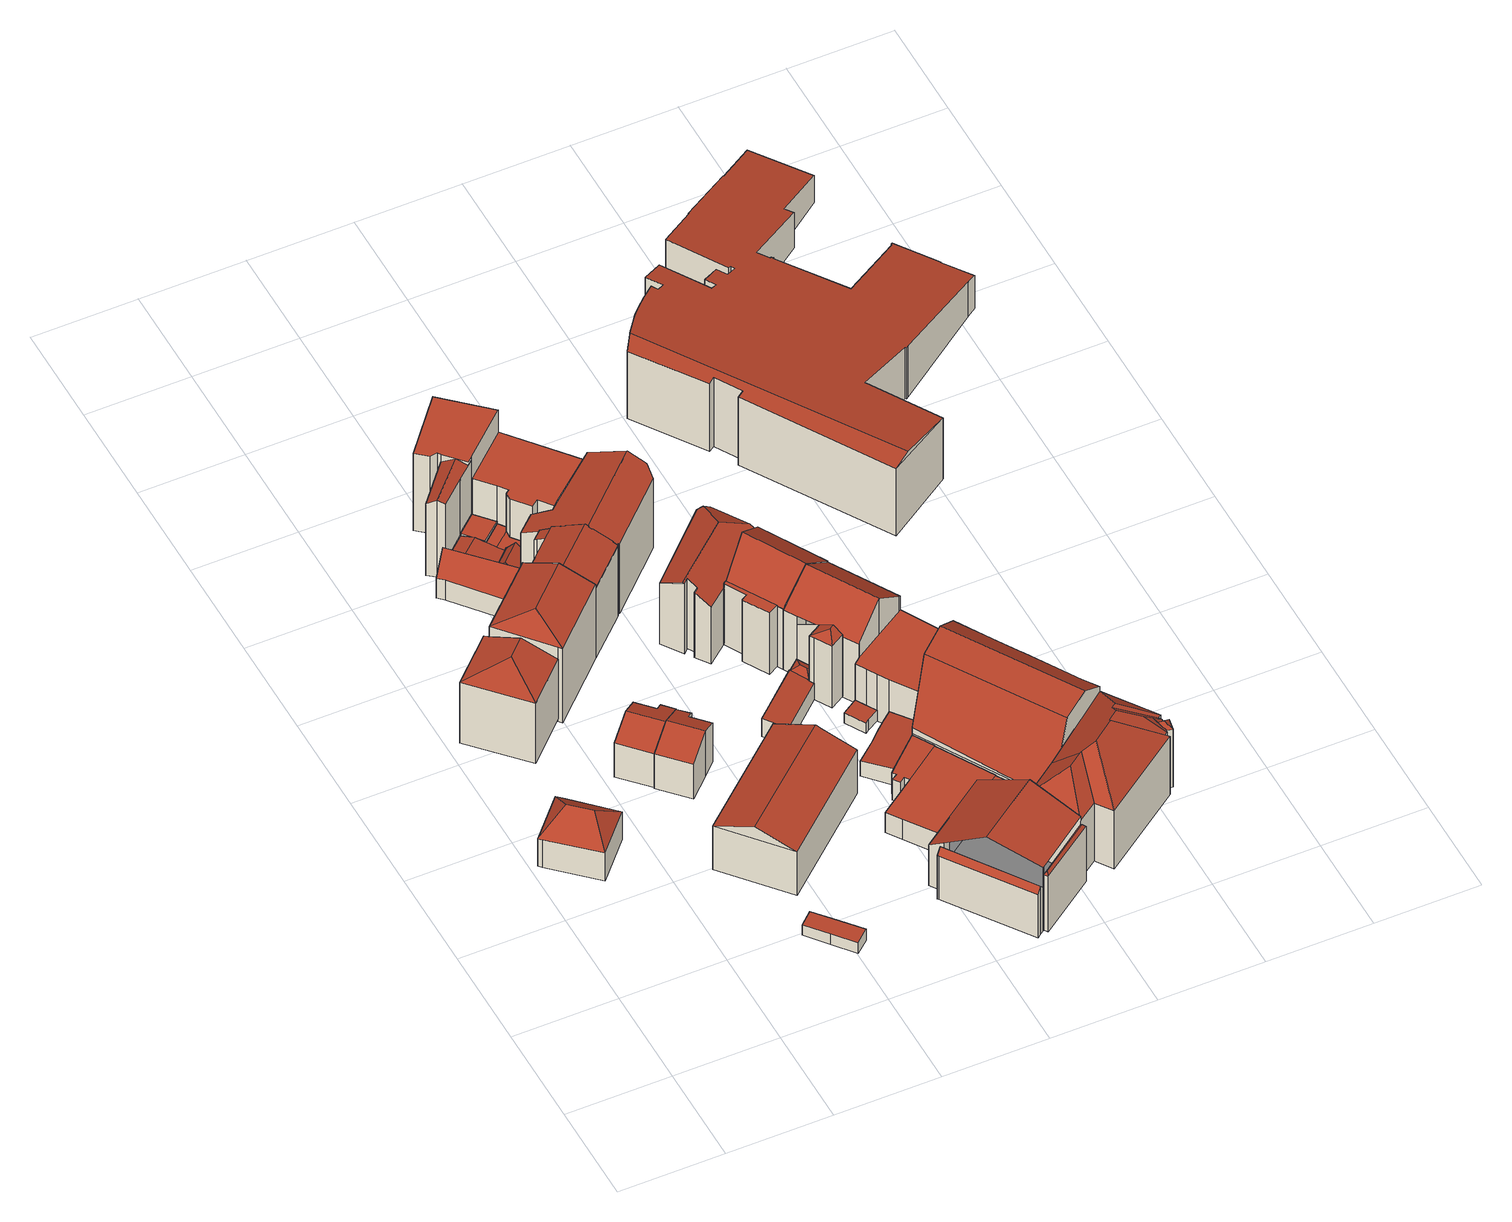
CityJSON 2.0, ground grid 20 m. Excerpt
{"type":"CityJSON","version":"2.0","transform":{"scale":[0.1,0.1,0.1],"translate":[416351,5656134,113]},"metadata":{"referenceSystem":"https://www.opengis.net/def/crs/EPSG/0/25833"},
"CityObjects":{
"building1":{"type":"Building","attributes":{"Dachtyp_tdc":"tdcHipRoof","Gemeindeschluessel":14612000,"Dachneigung":38.3,"QualitaetDacherkennung":69,"Geometrietyp2DReferenz":"3000","measuredHeight":10.6,"function":"31001_9998","roofType":"3200"},"geometry":[{"type":"Solid","lod":"2","boundaries":[[[[0,1,2,3]],[[1,4,5,2]],[[6,7,8]],[[4,1,9]],[[7,10,4,9,8]],[[1,0,6,8,9]],[[5,11,12,13,3,2]],[[4,10,11,5]],[[10,7,12,11]],[[7,6,13,12]],[[6,0,3,13]]]],"semantics":{"surfaces":[{"type":"WallSurface"},{"type":"RoofSurface"},{"type":"GroundSurface"}],"values":[[0,0,1,1,1,1,2,0,0,0,0]]}}]},
"building2":{"type":"Building","attributes":{"Dachtyp_tdc":"tdcHipAndGableRoof","Gemeindeschluessel":14612000,"Dachneigung":19.39,"QualitaetDacherkennung":61,"Geometrietyp2DReferenz":"3000","measuredHeight":16.72,"function":"31001_9998","roofType":"5000"},"geometry":[{"type":"Solid","lod":"2","boundaries":[[[[14,15,16,17]],[[18,19,20]],[[19,21,15,20]],[[15,14,22,18,20]],[[16,23,24,25,26,17]],[[15,21,23,16]],[[21,19,24,23]],[[19,18,25,24]],[[18,22,26,25]],[[22,14,17,26]]]],"semantics":{"surfaces":[{"type":"WallSurface"},{"type":"RoofSurface"},{"type":"GroundSurface"}],"values":[[0,1,1,1,2,0,0,0,0,0]]}}]},
"building3":{"type":"Building","attributes":{"Dachtyp_tdc":"tdcPolyFlatRoof","Gemeindeschluessel":14612000,"Dachneigung":5.57,"QualitaetDacherkennung":73,"Geometrietyp2DReferenz":"3000","measuredHeight":2.67,"function":"31001_9998","roofType":"2100"},"geometry":[{"type":"Solid","lod":"2","boundaries":[[[[27,28,29,30]],[[28,31,32,29]],[[31,33,34,32]],[[33,35,36,34]],[[35,37,38,36]],[[37,27,30,38]],[[37,35,33,31,28,27]],[[30,29,32,34,36,38]]]],"semantics":{"surfaces":[{"type":"WallSurface"},{"type":"RoofSurface"},{"type":"GroundSurface"}],"values":[[0,0,0,0,0,0,1,2]]}}]},
"building4":{"type":"Building","attributes":{"Dachtyp_tdc":"tdcGableRoof","Gemeindeschluessel":14612000,"Dachneigung":22.72,"QualitaetDacherkennung":46,"Geometrietyp2DReferenz":"3000","measuredHeight":10.33,"function":"31001_9998","roofType":"3100"},"geometry":[{"type":"Solid","lod":"2","boundaries":[[[[39,40,41,42]],[[40,43,44,41]],[[43,45,46,44]],[[45,47,48,46]],[[47,49,50,48]],[[49,51,52,50]],[[51,53,54,52]],[[53,39,42,54]],[[49,47,45,43,40,39]],[[39,53,51,49]],[[42,41,44,46,48,50,52,54]]]],"semantics":{"surfaces":[{"type":"WallSurface"},{"type":"RoofSurface"},{"type":"GroundSurface"}],"values":[[0,0,0,0,0,0,0,0,1,1,2]]}}]},
"building5":{"type":"Building","attributes":{"Dachtyp_tdc":"tdcHipAndGableRoof","Gemeindeschluessel":14612000,"Dachneigung":20.76,"QualitaetDacherkennung":71,"Geometrietyp2DReferenz":"3000","measuredHeight":20.22,"function":"31001_9998","roofType":"5000"},"geometry":[{"type":"Solid","lod":"2","boundaries":[[[[55,56,57,58]],[[56,59,60,57]],[[59,61,62,60]],[[61,63,64,62]],[[63,65,66,64]],[[65,67,68,66]],[[67,55,58,68]],[[63,61,59,69]],[[59,56,55,69]],[[55,67,65,63,69]],[[58,57,60,62,64,66,68]]]],"semantics":{"surfaces":[{"type":"WallSurface"},{"type":"RoofSurface"},{"type":"GroundSurface"}],"values":[[0,0,0,0,0,0,0,1,1,1,2]]}}]},
"building6":{"type":"Building","attributes":{"Dachtyp_tdc":"tdcGableRoof","Gemeindeschluessel":14612000,"Dachneigung":23.47,"QualitaetDacherkennung":50,"Geometrietyp2DReferenz":"3000","measuredHeight":10.67,"function":"31001_9998","roofType":"3100"},"geometry":[{"type":"Solid","lod":"2","boundaries":[[[[70,71,72,73]],[[71,74,75,72]],[[74,76,77,75]],[[76,78,79,77]],[[78,80,81,79]],[[80,82,83,81]],[[82,51,84,83]],[[51,70,73,84]],[[80,78,76,74,71,70]],[[70,51,82,80]],[[73,72,75,77,79,81,83,84]]]],"semantics":{"surfaces":[{"type":"WallSurface"},{"type":"RoofSurface"},{"type":"GroundSurface"}],"values":[[0,0,0,0,0,0,0,0,1,1,2]]}}]},
"building7":{"type":"Building","attributes":{"Dachtyp_tdc":"tdcFreeFormRoof","Gemeindeschluessel":14612000,"Dachneigung":20.08,"QualitaetDacherkennung":81,"Geometrietyp2DReferenz":"3000","measuredHeight":13.17,"function":"31001_9998","roofType":"5000"},"geometry":[{"type":"Solid","lod":"2","boundaries":[[[[85,86,87,88]],[[86,89,90,87]],[[89,91,92,90]],[[91,93,94,92]],[[93,95,96,94]],[[95,85,88,96]],[[93,91,97,98,95]],[[98,97,89,86,85]],[[91,89,97]],[[85,95,98]],[[88,87,90,92,94,96]]]],"semantics":{"surfaces":[{"type":"WallSurface"},{"type":"RoofSurface"},{"type":"GroundSurface"}],"values":[[0,0,0,0,0,0,1,1,0,0,2]]}}]},
"building8":{"type":"Building","attributes":{"Gemeindeschluessel":14612000,"Geometrietyp2DReferenz":"3000","function":"31001_9998","roofType":"9999"},"children":["building8-1","building8-2","building8-3","building8-4","building8-5","building8-6"]},
"building8-1":{"type":"BuildingPart","attributes":{"Dachtyp_tdc":"tdcPolyFlatRoof","Dachneigung":7.37,"QualitaetDacherkennung":29,"Geometrietyp2DReferenz":"3000","measuredHeight":2.73,"roofType":"2100"},"parents":["building8"],"geometry":[{"type":"MultiSurface","lod":"2","boundaries":[[[99,100,101,102]],[[100,103,104,101]],[[103,105,106,104]],[[107,99,102,108]],[[107,109,105,103,100,99]],[[102,101,104,106,110,108]]],"semantics":{"surfaces":[{"type":"WallSurface"},{"type":"RoofSurface"},{"type":"GroundSurface"}],"values":[0,0,0,0,1,2]}}]},
"building8-2":{"type":"BuildingPart","attributes":{"Dachtyp_tdc":"tdcPolyFlatRoof","Dachneigung":0,"QualitaetDacherkennung":55,"Geometrietyp2DReferenz":"3000","measuredHeight":4.69,"roofType":"1000"},"parents":["building8"],"geometry":[{"type":"MultiSurface","lod":"2","boundaries":[[[111,112,113,114,115]],[[116,117,118,119]],[[117,120,121,122,118]],[[123,111,115,124,125]],[[123,120,117,116,126,127,128,112,111]],[[115,114,129,119,118,122,130,124]]],"semantics":{"surfaces":[{"type":"WallSurface"},{"type":"RoofSurface"},{"type":"GroundSurface"}],"values":[0,0,0,0,1,2]}}]},
"building8-3":{"type":"BuildingPart","attributes":{"Dachtyp_tdc":"tdcFreeFormRoof","Dachneigung":34.09,"QualitaetDacherkennung":11,"Geometrietyp2DReferenz":"3000","measuredHeight":5.64,"roofType":"5000"},"parents":["building8"],"geometry":[{"type":"MultiSurface","lod":"2","boundaries":[[[131,132,133,134]],[[132,135,136,133]],[[135,137,138,136]],[[137,125,124,138]],[[121,139,140,122]],[[139,131,134,140]],[[141,125,137,135,132,142,143]],[[132,131,142]],[[131,139,143,142]],[[139,121,141,143]],[[134,133,136,138,124,130,122,140]]],"semantics":{"surfaces":[{"type":"WallSurface"},{"type":"RoofSurface"},{"type":"GroundSurface"}],"values":[0,0,0,0,0,0,1,1,1,1,2]}}]},
"building8-4":{"type":"BuildingPart","attributes":{"Dachtyp_tdc":"tdcFreeFormRoof","Dachneigung":58.5,"QualitaetDacherkennung":7,"Geometrietyp2DReferenz":"3000","measuredHeight":9.85,"roofType":"5000"},"parents":["building8"],"geometry":[{"type":"MultiSurface","lod":"2","boundaries":[[[144,145,146,147]],[[145,148,149,146]],[[148,150,151,149]],[[150,152,151]],[[148,145,144,153,154]],[[154,155,156,157,158,159,160,161,162,163,150,148]],[[164,165,166,167,168,169,108,110,106,147,146,149,151]],[[159,158,167,166,170]],[[158,157,168,167]],[[157,156,169,168]],[[156,155,107,108,169]],[[153,144,147,106,105]]],"semantics":{"surfaces":[{"type":"WallSurface"},{"type":"RoofSurface"},{"type":"GroundSurface"}],"values":[0,0,0,0,1,1,2,0,0,0,0,0]}}]},
"building8-5":{"type":"BuildingPart","attributes":{"Dachtyp_tdc":"tdcPolyFlatRoof","Dachneigung":2.68,"QualitaetDacherkennung":54,"Geometrietyp2DReferenz":"3000","measuredHeight":4.86,"roofType":"2100"},"parents":["building8"],"geometry":[{"type":"MultiSurface","lod":"2","boundaries":[[[171,172,173,174]],[[172,175,176,173]],[[175,177,116,119,176]],[[178,126,177,175,172,171]],[[174,173,176,119,129]]],"semantics":{"surfaces":[{"type":"WallSurface"},{"type":"RoofSurface"},{"type":"GroundSurface"}],"values":[0,0,0,1,2]}}]},
"building8-6":{"type":"BuildingPart","attributes":{"Dachtyp_tdc":"tdcGableRoof","Dachneigung":10.57,"QualitaetDacherkennung":31,"Geometrietyp2DReferenz":"3000","measuredHeight":5.5,"roofType":"3100"},"parents":["building8"],"geometry":[{"type":"MultiSurface","lod":"2","boundaries":[[[152,179,180,151]],[[179,181,182,180]],[[181,183,171,174,182]],[[113,170,166,114]],[[184,160,170,113,128,183,181]],[[181,179,152,163,185,184]],[[180,182,174,129,114,166,165,164,151]]],"semantics":{"surfaces":[{"type":"WallSurface"},{"type":"RoofSurface"},{"type":"GroundSurface"}],"values":[0,0,0,0,1,1,2]}}]},
"building9":{"type":"Building","attributes":{"Dachtyp_tdc":"tdcFreeFormRoof","Gemeindeschluessel":14612000,"Dachneigung":45.24,"QualitaetDacherkennung":12,"Geometrietyp2DReferenz":"3000","measuredHeight":6.34,"function":"31001_9998","roofType":"5000"},"geometry":[{"type":"Solid","lod":"2","boundaries":[[[[186,187,188,189]],[[187,190,191,188]],[[190,192,193,191]],[[192,194,195,193]],[[194,186,189,195]],[[194,196,197,159,186]],[[192,190,198,197,196]],[[197,198,187,159]],[[194,192,196]],[[187,186,159]],[[190,187,198]],[[189,188,191,193,195]]]],"semantics":{"surfaces":[{"type":"WallSurface"},{"type":"RoofSurface"},{"type":"GroundSurface"}],"values":[[0,0,0,0,0,1,1,1,0,0,0,2]]}}]},
"building10":{"type":"Building","attributes":{"Gemeindeschluessel":14612000,"Geometrietyp2DReferenz":"3000","function":"31001_9998","roofType":"9999"},"children":["building10-1","building10-2"]},
"building10-1":{"type":"BuildingPart","attributes":{"Dachtyp_tdc":"tdcGableRoof","Dachneigung":26.26,"QualitaetDacherkennung":66,"Geometrietyp2DReferenz":"3000","measuredHeight":19.63,"roofType":"3100"},"parents":["building10"],"geometry":[{"type":"MultiSurface","lod":"2","boundaries":[[[199,200,68,201]],[[200,202,203,104,68]],[[199,204,205,206,207,208,209,210,211,212]],[[212,213,214,215,216,217,218,202,200,199]],[[219,220,221,222,223,224,225,226,227,228,229,230,231,232,57,201,68,104]],[[217,216,221,220,233]],[[216,215,222,221]],[[215,214,223,222]],[[214,213,224,223]],[[213,212,225,224]],[[212,211,226,225]],[[211,210,227,226]],[[210,209,228,227]],[[209,208,229,228]],[[208,207,230,229]],[[207,206,231,230]],[[206,205,232,231]],[[205,204,57,232]],[[204,199,201,57]]],"semantics":{"surfaces":[{"type":"WallSurface"},{"type":"RoofSurface"},{"type":"GroundSurface"}],"values":[0,0,1,1,2,0,0,0,0,0,0,0,0,0,0,0,0,0,0]}}]},
"building10-2":{"type":"BuildingPart","attributes":{"Dachtyp_tdc":"tdcPolyFlatRoof","Dachneigung":27.68,"QualitaetDacherkennung":45,"Geometrietyp2DReferenz":"3000","measuredHeight":16.66,"roofType":"2100"},"parents":["building10"],"geometry":[{"type":"MultiSurface","lod":"2","boundaries":[[[203,234,101,104]],[[234,235,102,101]],[[235,236,108,102]],[[236,237,169,108]],[[237,233,220,169]],[[238,233,237,236,235,234,203]],[[104,101,102,108,169,220,219]]],"semantics":{"surfaces":[{"type":"WallSurface"},{"type":"RoofSurface"},{"type":"GroundSurface"}],"values":[0,0,0,0,0,1,2]}}]},
"building11":{"type":"Building","attributes":{"Dachtyp_tdc":"tdcPolyFlatRoof","Gemeindeschluessel":14612000,"Dachneigung":0,"QualitaetDacherkennung":48,"Geometrietyp2DReferenz":"3000","measuredHeight":4.84,"function":"31001_9998","roofType":"1000"},"geometry":[{"type":"Solid","lod":"2","boundaries":[[[[239,240,241,242]],[[240,243,244,241]],[[243,245,246,244]],[[245,239,242,246]],[[245,243,240,239]],[[242,241,244,246]]]],"semantics":{"surfaces":[{"type":"WallSurface"},{"type":"RoofSurface"},{"type":"GroundSurface"}],"values":[[0,0,0,0,1,2]]}}]},
"building12":{"type":"Building","attributes":{"Gemeindeschluessel":14612000,"Geometrietyp2DReferenz":"3000","function":"31001_9998","roofType":"9999"},"children":["building12-1","building12-2"]},
"building12-1":{"type":"BuildingPart","attributes":{"Dachtyp_tdc":"tdcPolyFlatRoof","Dachneigung":0,"QualitaetDacherkennung":40,"Geometrietyp2DReferenz":"3000","measuredHeight":18.41,"roofType":"1000"},"parents":["building12"],"geometry":[{"type":"MultiSurface","lod":"2","boundaries":[[[247,248,249,250,251]],[[248,252,253,249]],[[252,254,255,253]],[[254,256,257,255]],[[256,258,259,257]],[[258,260,261,262,259]],[[260,258,256,254,252,248,247,263,264]],[[265,266,267,250,249,253,255,257,259,262]]],"semantics":{"surfaces":[{"type":"WallSurface"},{"type":"RoofSurface"},{"type":"GroundSurface"}],"values":[0,0,0,0,0,0,1,2]}}]},
"building12-2":{"type":"BuildingPart","attributes":{"Dachtyp_tdc":"tdcGableRoof","Dachneigung":34.28,"QualitaetDacherkennung":49,"Geometrietyp2DReferenz":"3000","measuredHeight":18.26,"roofType":"3100"},"parents":["building12"],"geometry":[{"type":"MultiSurface","lod":"2","boundaries":[[[261,268,269,262]],[[268,270,271,269]],[[270,272,273,271]],[[272,274,275,273]],[[274,251,250,275]],[[276,251,274,272]],[[272,270,268,261,277,278,276]],[[262,269,271,273,275,250,267,266,265]]],"semantics":{"surfaces":[{"type":"WallSurface"},{"type":"RoofSurface"},{"type":"GroundSurface"}],"values":[0,0,0,0,0,1,1,2]}}]},
"building13":{"type":"Building","attributes":{"Dachtyp_tdc":"tdcPolyFlatRoof","Gemeindeschluessel":14612000,"Dachneigung":0,"QualitaetDacherkennung":25,"Geometrietyp2DReferenz":"3000","measuredHeight":13.41,"function":"31001_9998","roofType":"1000"},"geometry":[{"type":"Solid","lod":"2","boundaries":[[[[279,280,281,282]],[[280,283,284,281]],[[283,285,244,284]],[[285,286,241,244]],[[286,287,288,241]],[[287,289,290,288]],[[289,291,292,290]],[[291,293,294,292]],[[293,295,296,294]],[[295,279,282,296]],[[295,293,291,289,287,286,285,283,280,279]],[[282,281,284,244,241,288,290,292,294,296]]]],"semantics":{"surfaces":[{"type":"WallSurface"},{"type":"RoofSurface"},{"type":"GroundSurface"}],"values":[[0,0,0,0,0,0,0,0,0,0,1,2]]}}]},
"building14":{"type":"Building","attributes":{"Dachtyp_tdc":"tdcFreeFormRoof","Gemeindeschluessel":14612000,"Dachneigung":25.49,"QualitaetDacherkennung":31,"Geometrietyp2DReferenz":"3000","measuredHeight":19.04,"function":"31001_9998","roofType":"5000"},"geometry":[{"type":"Solid","lod":"2","boundaries":[[[[297,298,191,193]],[[298,299,300,191]],[[299,301,302,300]],[[301,303,304,302]],[[303,305,306,304]],[[305,307,308,306]],[[307,309,310,308]],[[309,311,312,310]],[[311,313,314,312]],[[313,315,316,314]],[[315,206,317,316]],[[206,207,318,317]],[[207,319,320,318]],[[319,321,322,320]],[[321,323,324,322]],[[323,325,326,324]],[[325,327,328,326]],[[327,329,330,328]],[[329,331,332,330]],[[331,333,334,332]],[[333,335,336,334]],[[335,337,338,336]],[[337,297,193,338]],[[329,327,339,340,305,303,301,299,298,297,337,335,333,331]],[[321,319,207,206,315,313,311,309,307,340,339,325,323]],[[307,305,340]],[[327,325,339]],[[193,191,300,302,304,306,308,310,312,314,316,317,318,320,322,324,326,328,330,332,334,336,338]]]],"semantics":{"surfaces":[{"type":"WallSurface"},{"type":"RoofSurface"},{"type":"GroundSurface"}],"values":[[0,0,0,0,0,0,0,0,0,0,0,0,0,0,0,0,0,0,0,0,0,0,0,1,1,0,0,2]]}}]},
"building15":{"type":"Building","attributes":{"Gemeindeschluessel":14612000,"Geometrietyp2DReferenz":"3000","function":"31001_9998","roofType":"9999"},"children":["building15-1","building15-2"]},
"building15-1":{"type":"BuildingPart","attributes":{"Dachtyp_tdc":"tdcPolyFlatRoof","Dachneigung":5.16,"QualitaetDacherkennung":57,"Geometrietyp2DReferenz":"3000","measuredHeight":4.38,"roofType":"2100"},"parents":["building15"],"geometry":[{"type":"MultiSurface","lod":"2","boundaries":[[[341,342,343,344]],[[342,345,346,343]],[[345,347,348,346]],[[347,349,350,348]],[[349,351,352,353,350]],[[351,349,347,345,342,341,354]],[[344,343,346,348,350,353]]],"semantics":{"surfaces":[{"type":"WallSurface"},{"type":"RoofSurface"},{"type":"GroundSurface"}],"values":[0,0,0,0,0,1,2]}}]},
"building15-2":{"type":"BuildingPart","attributes":{"Dachtyp_tdc":"tdcFreeFormRoof","Dachneigung":26.63,"QualitaetDacherkennung":20,"Geometrietyp2DReferenz":"3000","measuredHeight":4.82,"roofType":"5000"},"parents":["building15"],"geometry":[{"type":"MultiSurface","lod":"2","boundaries":[[[355,341,344,356]],[[352,357,358,353]],[[357,355,356,358]],[[359,341,355]],[[360,359,355,357]],[[357,361,360]],[[361,357,352]],[[356,344,353,358]],[[361,352,354,341,359,360]]],"semantics":{"surfaces":[{"type":"WallSurface"},{"type":"RoofSurface"},{"type":"GroundSurface"}],"values":[0,0,0,1,1,1,0,2,1]}}]},
"building16":{"type":"Building","attributes":{"Gemeindeschluessel":14612000,"Geometrietyp2DReferenz":"3000","function":"31001_9998","roofType":"9999"},"children":["building16-1","building16-2","building16-3","building16-4","building16-5","building16-6"]},
"building16-1":{"type":"BuildingPart","attributes":{"Dachtyp_tdc":"tdcPolyFlatRoof","Dachneigung":0,"QualitaetDacherkennung":78,"Geometrietyp2DReferenz":"3000","measuredHeight":4.74,"roofType":"1000"},"parents":["building16"],"geometry":[{"type":"MultiSurface","lod":"2","boundaries":[[[362,363,364,365,366]],[[367,368,369,370]],[[368,371,372,369]],[[371,373,374,372]],[[371,368,367,375,363,362,373]],[[374,366,365,376,370,369,372]]],"semantics":{"surfaces":[{"type":"WallSurface"},{"type":"RoofSurface"},{"type":"GroundSurface"}],"values":[0,0,0,0,1,2]}}]},
"building16-2":{"type":"BuildingPart","attributes":{"Dachtyp_tdc":"tdcFreeFormRoof","Dachneigung":50.78,"QualitaetDacherkennung":9,"Geometrietyp2DReferenz":"3000","measuredHeight":11.56,"roofType":"5000"},"parents":["building16"],"geometry":[{"type":"MultiSurface","lod":"2","boundaries":[[[377,378,379,380]],[[378,381,382,379]],[[383,384,385,386]],[[384,387,388,385]],[[387,389,390,388]],[[389,377,380,390]],[[384,383,391,381,378]],[[378,377,389,387,384]],[[380,379,382,392,386,385,388,390]]],"semantics":{"surfaces":[{"type":"WallSurface"},{"type":"RoofSurface"},{"type":"GroundSurface"}],"values":[0,0,0,0,0,0,1,1,2]}}]},
"building16-3":{"type":"BuildingPart","attributes":{"Dachtyp_tdc":"tdcPolyFlatRoof","Dachneigung":0,"QualitaetDacherkennung":65,"Geometrietyp2DReferenz":"3000","measuredHeight":4.72,"roofType":"1000"},"parents":["building16"],"geometry":[{"type":"MultiSurface","lod":"2","boundaries":[[[364,393,394,365]],[[393,395,396,394]],[[395,393,364,397,398]],[[376,365,394,396,399]]],"semantics":{"surfaces":[{"type":"WallSurface"},{"type":"RoofSurface"},{"type":"GroundSurface"}],"values":[0,0,1,2]}}]},
"building16-4":{"type":"BuildingPart","attributes":{"Dachtyp_tdc":"tdcFreeFormRoof","Dachneigung":56.51,"QualitaetDacherkennung":24,"Geometrietyp2DReferenz":"3000","measuredHeight":13.91,"roofType":"5000"},"parents":["building16"],"geometry":[{"type":"MultiSurface","lod":"2","boundaries":[[[400,401,402,403]],[[401,404,405,402]],[[404,406,407,405]],[[408,406,404]],[[409,408,404,401]],[[409,401,400]],[[408,409,400,406]],[[403,402,405,407]]],"semantics":{"surfaces":[{"type":"WallSurface"},{"type":"RoofSurface"},{"type":"GroundSurface"}],"values":[0,0,0,1,1,1,1,2]}}]},
"building16-5":{"type":"BuildingPart","attributes":{"Dachtyp_tdc":"tdcPolyFlatRoof","Dachneigung":0,"QualitaetDacherkennung":54,"Geometrietyp2DReferenz":"3000","measuredHeight":4.86,"roofType":"1000"},"parents":["building16"],"geometry":[{"type":"MultiSurface","lod":"2","boundaries":[[[410,411,412,374,373]],[[411,413,414,412]],[[413,415,416,414]],[[415,417,418,416]],[[417,419,420,418]],[[419,421,422,420]],[[421,423,424,422]],[[423,425,426,424]],[[425,427,362,366,426]],[[425,423,421,419,417,415,413,411,410,427]],[[366,374,412,414,416,418,420,422,424,426]]],"semantics":{"surfaces":[{"type":"WallSurface"},{"type":"RoofSurface"},{"type":"GroundSurface"}],"values":[0,0,0,0,0,0,0,0,0,1,2]}}]},
"building16-6":{"type":"BuildingPart","attributes":{"Dachtyp_tdc":"tdcGableRoof","Dachneigung":33.71,"QualitaetDacherkennung":13,"Geometrietyp2DReferenz":"3000","measuredHeight":16.96,"roofType":"3100"},"parents":["building16"],"geometry":[{"type":"MultiSurface","lod":"2","boundaries":[[[428,407,406]],[[428,429,383,386,407]],[[430,431,432,382,381]],[[431,433,434,432]],[[433,435,370,434]],[[435,367,370]],[[436,437,396,399,398]],[[437,438,400,403,396]],[[436,439,435,433,431,430,440]],[[440,429,428,438,437,436]],[[407,386,392,382,432,434,370,376,399,396,403]]],"semantics":{"surfaces":[{"type":"WallSurface"},{"type":"RoofSurface"},{"type":"GroundSurface"}],"values":[0,0,0,0,0,0,0,0,1,1,2]}}]},
"building17":{"type":"Building","attributes":{"Dachtyp_tdc":"tdcPolyFlatRoof","Gemeindeschluessel":14612000,"Dachneigung":3.23,"QualitaetDacherkennung":69,"Geometrietyp2DReferenz":"3000","measuredHeight":3.9,"function":"31001_9998","roofType":"2100"},"geometry":[{"type":"Solid","lod":"2","boundaries":[[[[441,442,443,444]],[[442,445,446,443]],[[445,447,448,446]],[[447,449,450,448]],[[449,451,452,450]],[[451,453,454,452]],[[453,455,456,454]],[[455,457,458,456]],[[457,441,444,458]],[[457,455,453,451,449,447,445,442,441]],[[444,443,446,448,450,452,454,456,458]]]],"semantics":{"surfaces":[{"type":"WallSurface"},{"type":"RoofSurface"},{"type":"GroundSurface"}],"values":[[0,0,0,0,0,0,0,0,0,1,2]]}}]},
"building18":{"type":"Building","attributes":{"Dachtyp_tdc":"tdcFreeFormRoof","Gemeindeschluessel":14612000,"Dachneigung":33.04,"QualitaetDacherkennung":38,"Geometrietyp2DReferenz":"3000","measuredHeight":16.89,"function":"31001_9998","roofType":"5000"},"geometry":[{"type":"Solid","lod":"2","boundaries":[[[[459,460,461,462]],[[460,463,464,461]],[[463,465,466,464]],[[465,467,468,466]],[[467,469,470,468]],[[469,471,472,470]],[[471,473,474,472]],[[473,475,476,474]],[[475,477,478,476]],[[477,479,480,478]],[[479,459,462,480]],[[481,471,482,483]],[[483,482,469,467,484]],[[484,465,463,460,459,479,477,475,473,481,483]],[[471,469,482]],[[467,465,484]],[[473,471,481]],[[462,461,464,466,468,470,472,474,476,478,480]]]],"semantics":{"surfaces":[{"type":"WallSurface"},{"type":"RoofSurface"},{"type":"GroundSurface"}],"values":[[0,0,0,0,0,0,0,0,0,0,0,1,1,1,0,0,0,2]]}}]},
"building19":{"type":"Building","attributes":{"Dachtyp_tdc":"tdcPolyFlatRoof","Gemeindeschluessel":14612000,"Dachneigung":2.94,"QualitaetDacherkennung":76,"Geometrietyp2DReferenz":"3000","measuredHeight":2.58,"function":"31001_9998","roofType":"2100"},"geometry":[{"type":"Solid","lod":"2","boundaries":[[[[485,486,487,488]],[[486,489,490,487]],[[489,491,492,490]],[[491,493,494,492]],[[493,495,496,494]],[[495,485,488,496]],[[495,493,491,489,486,485]],[[488,487,490,492,494,496]]]],"semantics":{"surfaces":[{"type":"WallSurface"},{"type":"RoofSurface"},{"type":"GroundSurface"}],"values":[[0,0,0,0,0,0,1,2]]}}]},
"building20":{"type":"Building","attributes":{"Gemeindeschluessel":14612000,"Geometrietyp2DReferenz":"3000","function":"31001_9998","roofType":"9999"},"children":["building20-1","building20-2"]},
"building20-1":{"type":"BuildingPart","attributes":{"Dachtyp_tdc":"tdcGableRoof","Dachneigung":38.12,"QualitaetDacherkennung":66,"Geometrietyp2DReferenz":"3000","measuredHeight":19.45,"roofType":"3100"},"parents":["building20"],"geometry":[{"type":"MultiSurface","lod":"2","boundaries":[[[497,498,499,500]],[[498,501,502,499]],[[501,503,504,502]],[[505,506,474,507]],[[506,497,500,474]],[[508,509,510,511,512]],[[513,514,510,509,505]],[[501,514,513,503]],[[498,511,510,514,501]],[[503,513,505]],[[497,512,511,498]],[[506,508,512,497]],[[505,509,508,506]],[[500,499,502,504,507,474]]],"semantics":{"surfaces":[{"type":"WallSurface"},{"type":"RoofSurface"},{"type":"GroundSurface"}],"values":[0,0,0,0,0,1,1,0,0,0,0,0,0,2]}}]},
"building20-2":{"type":"BuildingPart","attributes":{"Dachtyp_tdc":"tdcPolyFlatRoof","Dachneigung":0,"QualitaetDacherkennung":28,"Geometrietyp2DReferenz":"3000","measuredHeight":14.62,"roofType":"1000"},"parents":["building20"],"geometry":[{"type":"MultiSurface","lod":"2","boundaries":[[[515,516,476,478]],[[516,517,505,507,476]],[[517,516,515,518,519,520,521,522]],[[504,523,524,525,526,478,476,507]],[[522,521,523,504,503]],[[521,520,524,523]],[[520,519,525,524]],[[519,518,526,525]],[[518,515,478,526]]],"semantics":{"surfaces":[{"type":"WallSurface"},{"type":"RoofSurface"},{"type":"GroundSurface"}],"values":[0,0,1,2,0,0,0,0,0]}}]},
"building21":{"type":"Building","attributes":{"Gemeindeschluessel":14612000,"Geometrietyp2DReferenz":"3000","function":"31001_9998","roofType":"9999"},"children":["building21-1","building21-2"]},
"building21-1":{"type":"BuildingPart","attributes":{"Dachtyp_tdc":"tdcGableRoof","Dachneigung":38.65,"QualitaetDacherkennung":73,"Geometrietyp2DReferenz":"3000","measuredHeight":19.53,"roofType":"3100"},"parents":["building21"],"geometry":[{"type":"MultiSurface","lod":"2","boundaries":[[[527,528,529,530]],[[531,532,502,358,533]],[[532,534,535,502]],[[534,536,499,535]],[[536,497,500,499]],[[497,537,538,500]],[[537,539,540,538]],[[539,541,542,540]],[[541,543,544,542]],[[543,545,546,544]],[[545,527,530,546]],[[541,539,537,497,536,534]],[[534,532,531,547,548,549,528,527,545,543,541]],[[530,529,550,551,358,502,535,499,500,538,540,542,544,546]]],"semantics":{"surfaces":[{"type":"WallSurface"},{"type":"RoofSurface"},{"type":"GroundSurface"}],"values":[0,0,0,0,0,0,0,0,0,0,0,1,1,2]}}]},
"building21-2":{"type":"BuildingPart","attributes":{"Dachtyp_tdc":"tdcHipAndGableRoof","Dachneigung":27.41,"QualitaetDacherkennung":42,"Geometrietyp2DReferenz":"3000","measuredHeight":16.04,"roofType":"5000"},"parents":["building21"],"geometry":[{"type":"MultiSurface","lod":"2","boundaries":[[[552,553,530,529,528]],[[553,554,555,530]],[[554,556,343,555]],[[556,557,344,343]],[[557,558,356,344]],[[558,533,358,356]],[[557,556,554,559]],[[554,553,552,560,559]],[[560,548,561,533,558,557,559]],[[551,550,529,530,555,343,344,356,358]]],"semantics":{"surfaces":[{"type":"WallSurface"},{"type":"RoofSurface"},{"type":"GroundSurface"}],"values":[0,0,0,0,0,0,1,1,1,2]}}]},
"building22":{"type":"Building","attributes":{"Dachtyp_tdc":"tdcPolyFlatRoof","Gemeindeschluessel":14612000,"Dachneigung":0,"QualitaetDacherkennung":67,"Geometrietyp2DReferenz":"3000","measuredHeight":11.06,"function":"31001_9998","roofType":"1000"},"geometry":[{"type":"Solid","lod":"2","boundaries":[[[[562,563,564,565]],[[563,566,567,564]],[[566,568,569,567]],[[568,570,571,569]],[[570,572,573,571]],[[572,574,456,573]],[[574,575,454,456]],[[575,576,577,454]],[[576,578,579,577]],[[578,562,565,579]],[[578,576,575,574,572,570,568,566,563,562]],[[565,564,567,569,571,573,456,454,577,579]]]],"semantics":{"surfaces":[{"type":"WallSurface"},{"type":"RoofSurface"},{"type":"GroundSurface"}],"values":[[0,0,0,0,0,0,0,0,0,0,1,2]]}}]},
"building23":{"type":"Building","attributes":{"Dachtyp_tdc":"tdcFreeFormRoof","Gemeindeschluessel":14612000,"Dachneigung":66.72,"QualitaetDacherkennung":48,"Geometrietyp2DReferenz":"3000","measuredHeight":18.82,"function":"31001_9998","roofType":"5000"},"geometry":[{"type":"Solid","lod":"2","boundaries":[[[[580,581,582,583]],[[581,584,585,582]],[[584,586,587,585]],[[586,588,589,587]],[[588,590,591,589]],[[590,592,593,591]],[[592,594,595,593]],[[594,596,597,595]],[[596,598,599,597]],[[600,601,602,603,604,605,606,607,608]],[[609,610,611,594,612]],[[606,609,612,607]],[[594,611,596]],[[596,611,610,598]],[[598,610,609,606,605,580]],[[580,605,604,581]],[[581,604,603,584]],[[584,603,602,586]],[[586,602,601,588]],[[588,601,600,590]],[[590,600,608,592]],[[592,608,607,612,594]],[[599,583,582,585,587,589,591,593,595,597]],[[598,580,583,599]]]],"semantics":{"surfaces":[{"type":"WallSurface"},{"type":"RoofSurface"},{"type":"GroundSurface"}],"values":[[0,0,0,0,0,0,0,0,0,1,1,1,0,0,0,0,0,0,0,0,0,0,2,0]]}}]},
"building24":{"type":"Building","attributes":{"Dachtyp_tdc":"tdcFreeFormRoof","Gemeindeschluessel":14612000,"Dachneigung":41.84,"QualitaetDacherkennung":20,"Geometrietyp2DReferenz":"3000","measuredHeight":20.38,"function":"31001_9998","roofType":"5000"},"geometry":[{"type":"Solid","lod":"2","boundaries":[[[[613,614,615,616]],[[614,617,618,615]],[[617,619,620,618]],[[619,621,622,620]],[[621,623,624,622]],[[623,625,626,624]],[[625,627,628,626]],[[627,629,630,628]],[[629,631,632,630]],[[631,633,634,632]],[[633,635,636,634]],[[635,637,638,636]],[[637,639,640,638]],[[639,641,642,640]],[[641,643,644,642]],[[643,613,616,644]],[[645,646,647,643,641]],[[648,645,641,639]],[[649,648,639,637]],[[650,649,637,635]],[[651,652,650,635,633]],[[653,651,633,631]],[[654,655,656,653,631,629]],[[654,629,627]],[[655,654,627,625]],[[656,655,625,623]],[[657,652,651,653,656,623,621]],[[658,657,621,619]],[[658,619,617]],[[646,645,648,649,650,652,657,658,617,614]],[[647,646,614,613]],[[647,613,643]],[[616,615,618,620,622,624,626,628,630,632,634,636,638,640,642,644]]]],"semantics":{"surfaces":[{"type":"WallSurface"},{"type":"RoofSurface"},{"type":"GroundSurface"}],"values":[[0,0,0,0,0,0,0,0,0,0,0,0,0,0,0,0,1,1,1,1,1,1,1,1,1,1,1,1,1,1,1,1,2]]}}]},
"building25":{"type":"Building","attributes":{"Dachtyp_tdc":"tdcFreeFormRoof","Gemeindeschluessel":14612000,"Dachneigung":10.61,"QualitaetDacherkennung":15,"Geometrietyp2DReferenz":"3000","measuredHeight":16.73,"function":"31001_9998","roofType":"5000"},"geometry":[{"type":"Solid","lod":"2","boundaries":[[[[659,660,661,662]],[[660,663,664,661]],[[663,665,666,664]],[[665,667,668,666]],[[667,669,670,668]],[[669,671,672,670]],[[671,673,674,672]],[[673,675,676,674]],[[675,677,678,676]],[[677,679,680,678]],[[679,681,682,680]],[[681,683,684,682]],[[683,685,686,684]],[[685,687,688,686]],[[687,689,690,688]],[[689,691,692,690]],[[691,693,694,692]],[[693,695,696,694]],[[695,697,698,696]],[[697,699,700,698]],[[699,701,702,700]],[[701,703,704,702]],[[703,705,706,704]],[[705,707,708,706]],[[707,709,710,708]],[[709,711,712,710]],[[711,713,714,712]],[[715,716,717,718]],[[716,659,662,717]],[[711,709,707,705,703,719,720,721,713]],[[663,660,659,716,715,722,723,724,725,726,727,728,729,730,731,732,733,734,735,736,737,738,739,740,741,720,719,701,699,697,695,693,691,689,687,685,683,681,679,677,675,673,671,669,667,665]],[[741,721,720]],[[703,701,719]],[[662,661,664,666,668,670,672,674,676,678,680,682,684,686,688,690,692,694,696,698,700,702,704,706,708,710,712,714,742,743,744,745,746,747,748,749,750,751,752,753,754,755,756,757,758,759,760,761,762,718,717]],[[713,721,742,714]],[[721,741,743,742]],[[741,740,744,743]],[[740,739,745,744]],[[739,738,746,745]],[[738,737,747,746]],[[737,736,748,747]],[[736,735,749,748]],[[735,734,750,749]],[[734,733,751,750]],[[733,732,752,751]],[[732,731,753,752]],[[731,730,754,753]],[[730,729,755,754]],[[729,728,756,755]],[[728,727,757,756]],[[727,726,758,757]],[[726,725,759,758]],[[725,724,760,759]],[[724,723,761,760]],[[723,722,762,761]],[[722,715,718,762]]]],"semantics":{"surfaces":[{"type":"WallSurface"},{"type":"RoofSurface"},{"type":"GroundSurface"}],"values":[[0,0,0,0,0,0,0,0,0,0,0,0,0,0,0,0,0,0,0,0,0,0,0,0,0,0,0,0,0,1,1,0,0,2,0,0,0,0,0,0,0,0,0,0,0,0,0,0,0,0,0,0,0,0,0,0]]}}]}
},
"vertices":[
[91,584,87],[162,514,88],[162,514,22],[91,584,22],[94,441,88],[94,441,22],[78,595,88],[9,521,87],[69,536,128],[105,502,128],[15,515,87],[15,515,22],[9,521,22],[78,595,22],
[112,911,161],[149,868,181],[149,868,14],[112,911,14],[22,840,158],[114,742,157],[115,835,181],[193,817,157],[105,919,158],[193,817,14],[114,742,14],[22,840,14],[105,919,14],
[335,191,38],[359,211,41],[359,211,14],[335,191,14],[392,172,41],[392,172,14],[425,133,41],[425,133,14],[400,112,38],[400,112,14],[368,151,38],[368,151,14],
[251,682,132],[277,706,119],[277,706,28],[251,682,28],[306,675,119],[306,675,28],[317,685,114],[317,685,28],[336,665,114],[336,665,28],[300,631,132],[300,631,28],[260,593,108],[260,593,28],[211,644,109],[211,644,28],
[270,969,210],[313,920,185],[313,920,8],[270,969,8],[198,811,185],[198,811,8],[193,817,185],[193,817,8],[112,911,185],[112,911,8],[227,1019,185],[227,1019,8],[235,1009,190],[235,1009,8],[189,893,210],
[301,632,133],[336,665,113],[336,665,26],[301,632,26],[355,645,114],[355,645,26],[345,635,119],[345,635,26],[374,604,119],[374,604,26],[349,581,133],[349,581,26],[308,542,108],[308,542,26],[260,593,26],
[268,390,121],[462,557,121],[462,557,17],[268,390,17],[480,536,131],[480,536,17],[519,491,145],[519,491,17],[561,441,121],[561,441,17],[367,274,121],[367,274,17],[512,499,149],[317,332,149],
[280,1072,34],[290,1061,32],[290,1061,8],[280,1072,8],[254,1027,32],[254,1027,8],[240,1043,35],[240,1043,8],[276,1076,35],[276,1076,8],[264,1064,35],[264,1064,8],
[274,1175,55],[269,1171,55],[269,1171,53],[269,1171,8],[274,1175,8],[290,1208,55],[289,1194,55],[289,1194,8],[290,1208,8],[316,1161,55],[316,1161,54],[316,1161,8],[298,1149,55],[298,1149,8],[298,1149,51],[270,1191,55],[259,1182,55],[262,1179,55],[259,1182,8],[302,1151,8],
[353,1142,54],[336,1127,54],[336,1127,8],[353,1142,8],[306,1148,54],[306,1148,8],[302,1144,51],[302,1144,8],[329,1171,54],[329,1171,8],[302,1151,54],[335,1144,63],[327,1152,64],
[149,1152,56],[138,1163,54],[138,1163,8],[149,1152,8],[159,1182,101],[159,1182,8],[169,1190,80],[169,1190,8],[169,1190,55],[240,1043,54],[264,1064,106],[276,1076,78],[295,1093,37],[272,1118,37],[264,1111,54],[237,1140,54],[230,1148,54],[199,1181,54],[181,1201,54],[180,1200,56],[181,1201,8],[199,1181,8],[237,1140,8],[264,1111,8],[272,1118,8],[295,1093,8],[237,1140,52],
[246,1198,54],[284,1230,56],[284,1230,8],[246,1198,8],[297,1213,56],[297,1213,8],[290,1208,56],[259,1182,54],
[217,1232,56],[217,1232,8],[234,1212,63],[234,1212,8],[246,1198,59],[199,1181,63],[181,1201,56],
[237,1140,53],[274,1175,53],[274,1175,10],[237,1140,10],[302,1144,48],[302,1144,10],[272,1118,49],[272,1118,10],[264,1111,48],[264,1111,10],[264,1111,49],[249,1129,73],[285,1163,73],
[274,964,205],[235,1009,178],[274,964,8],[254,1027,177],[254,1027,175],[313,920,176],[390,992,176],[384,999,181],[385,1000,181],[360,1026,198],[359,1025,198],[354,1030,202],[355,1031,202],[351,1035,205],[327,1061,189],[326,1060,189],[320,1066,185],[321,1067,185],[310,1078,178],[254,1026,178],[254,1026,8],[310,1078,8],[321,1067,8],[320,1066,8],[326,1060,8],[327,1061,8],[351,1035,8],[355,1031,8],[354,1030,8],[359,1025,8],[360,1026,8],[385,1000,8],[384,999,8],[390,992,8],[310,1078,175],
[290,1061,174],[280,1072,167],[276,1076,164],[295,1093,163],[254,1026,175],
[217,1232,61],[254,1264,61],[254,1264,12],[217,1232,12],[284,1230,61],[284,1230,12],[246,1198,61],[246,1198,12],
[210,1292,198],[206,1297,198],[206,1297,14],[210,1292,14],[210,1292,179],[192,1295,198],[192,1295,14],[170,1314,198],[170,1314,14],[257,1417,198],[257,1417,14],[341,1341,198],[341,1341,14],[254,1264,198],[254,1264,189],[254,1264,14],[243,1256,198],[253,1264,198],[253,1264,14],[243,1256,14],[228,1272,14],
[217,1232,190],[217,1232,14],[169,1190,192],[169,1190,14],[158,1200,197],[158,1200,14],[143,1212,184],[143,1212,14],[228,1272,197],[253,1264,189],[243,1256,190],
[289,1194,146],[290,1208,146],[290,1208,12],[289,1194,12],[297,1213,146],[297,1213,12],[284,1230,146],[254,1264,146],[341,1341,146],[341,1341,12],[444,1216,146],[444,1216,12],[353,1142,146],[353,1142,12],[329,1171,146],[329,1171,12],[316,1161,146],[316,1161,12],
[272,1118,143],[302,1144,144],[306,1148,144],[306,1148,10],[336,1127,161],[336,1127,10],[353,1142,162],[353,1142,10],[444,1216,166],[444,1216,10],[513,1133,185],[513,1133,10],[511,1104,176],[511,1104,10],[394,994,176],[394,994,10],[392,995,177],[392,995,10],[390,992,177],[390,992,10],[384,999,10],[385,1000,10],[360,1026,196],[360,1026,10],[359,1025,196],[359,1025,10],[354,1030,199],[354,1030,10],[355,1031,200],[355,1031,10],[327,1061,181],[327,1061,10],[326,1060,181],[326,1060,10],[320,1066,177],[320,1066,10],[321,1067,177],[321,1067,10],[310,1078,170],[310,1078,10],[295,1093,159],[295,1093,10],[354,1032,200],[490,1160,200],
[586,672,60],[591,664,59],[591,664,20],[586,672,20],[507,589,59],[507,589,20],[475,626,63],[475,626,20],[491,640,63],[491,640,20],[566,706,63],[566,706,60],[566,706,20],[584,677,60],
[612,687,60],[612,687,20],[589,726,60],[589,726,20],[592,692,68],[585,704,68],[567,706,60],
[704,440,65],[765,335,65],[765,335,64],[765,335,17],[704,440,17],[632,240,65],[581,312,65],[581,312,17],[632,240,17],[562,339,65],[562,339,17],[632,389,65],[632,389,17],[711,296,65],[711,296,17],
[572,164,120],[580,170,133],[580,170,17],[572,164,17],[589,175,120],[589,175,17],[697,20,120],[690,15,131],[690,15,17],[697,20,17],[682,9,120],[682,9,17],[574,161,120],[574,161,17],[636,108,120],[636,108,17],
[821,240,64],[821,240,17],[759,195,64],[759,195,17],[711,296,64],[759,196,64],[759,196,17],
[805,98,149],[811,90,149],[811,90,17],[805,98,17],[703,14,149],[703,14,17],[698,21,149],[698,21,17],[704,20,155],[804,91,156],
[632,389,66],[626,397,66],[626,397,17],[615,389,66],[615,389,17],[606,402,66],[606,402,17],[618,409,66],[618,409,17],[612,415,66],[612,415,17],[623,426,66],[623,426,17],[624,427,66],[624,427,17],[681,479,66],[681,479,17],[704,440,66],
[698,21,168],[697,20,168],[589,175,132],[573,198,113],[573,198,17],[575,200,113],[575,200,17],[632,240,113],[759,196,187],[759,195,187],[805,98,168],[711,296,114],[636,108,187],
[624,427,60],[623,426,60],[623,426,21],[624,427,21],[581,471,57],[581,471,21],[620,504,57],[620,504,21],[637,520,57],[637,520,21],[654,535,57],[654,535,21],[675,552,57],[675,552,21],[709,504,60],[709,504,21],[681,479,60],[681,479,21],
[456,839,175],[465,846,175],[465,846,20],[456,839,20],[454,863,188],[454,863,20],[445,854,187],[445,854,20],[418,893,165],[418,893,20],[552,1024,158],[552,1024,20],[575,1020,157],[575,1020,20],[622,938,154],[622,938,20],[515,846,154],[515,846,20],[513,844,154],[513,844,20],[474,813,155],[474,813,20],[614,951,163],[563,1022,163],[558,955,189],[443,857,189],
[640,560,45],[634,556,44],[634,556,20],[640,560,20],[612,594,44],[612,594,20],[641,611,46],[641,611,20],[652,591,46],[652,591,20],[663,573,46],[663,573,20],
[691,815,163],[689,814,163],[689,814,20],[691,815,20],[576,749,163],[576,749,20],[570,760,163],[570,760,20],[518,848,163],[622,938,163],[518,848,20],[622,938,164],[572,895,215],[635,783,215],[689,814,166],[691,815,165],[570,760,164],[576,749,164],
[513,844,166],[515,846,166],[518,848,166],[535,804,166],[524,797,166],[524,795,166],[551,749,166],[570,760,166],[551,749,20],[524,795,20],[524,797,20],[535,804,20],
[636,649,163],[637,649,163],[637,649,20],[636,649,20],[589,726,162],[576,749,162],[589,726,143],[634,782,215],[634,782,20],[689,814,164],[763,690,164],[763,690,20],[760,688,167],[760,688,20],[708,656,215],[708,656,20],[655,623,165],[655,623,20],[653,621,163],[653,621,20],[590,727,162],[609,694,163],[627,665,163],[627,665,20],[590,727,20],
[637,649,167],[636,649,167],[609,633,167],[609,633,20],[591,664,167],[586,672,167],[612,687,167],[618,659,181],[627,665,181],[590,727,143],
[641,611,132],[653,621,132],[653,621,21],[641,611,21],[655,623,132],[655,623,21],[760,688,132],[760,688,21],[763,690,132],[763,690,21],[815,597,132],[815,597,21],[709,504,132],[675,552,132],[663,573,132],[663,573,21],[652,591,132],[652,591,21],
[815,597,69],[855,532,69],[855,532,20],[815,597,20],[860,522,69],[860,522,20],[881,487,69],[881,487,20],[888,477,69],[888,477,20],[946,380,69],[946,380,20],[966,353,69],[966,353,20],[821,240,69],[821,240,20],[681,479,69],[681,479,20],[709,504,69],[709,504,20],[946,380,169],[888,477,169],[881,487,169],[860,522,168],[855,532,168],[815,597,168],[773,560,209],[922,319,209],[966,353,168],[721,515,208],[709,504,170],[681,479,84],[868,277,208],
[759,195,157],[821,240,157],[821,240,19],[759,195,19],[966,353,157],[966,353,19],[1033,259,157],[1033,259,19],[1026,254,157],[1026,254,19],[1030,248,157],[1030,248,19],[1029,245,157],[1029,245,19],[1040,243,157],[1040,243,19],[1036,220,157],[1036,220,19],[1025,222,157],[1025,222,19],[1024,218,157],[1024,218,19],[1019,214,157],[1019,214,19],[1024,207,157],[1024,207,19],[865,94,157],[865,94,19],[843,125,157],[843,125,19],[805,98,157],[805,98,19],[856,199,205],[853,198,205],[826,178,205],[882,196,222],[924,227,223],[924,230,221],[990,239,191],[943,245,221],[1010,244,174],[1027,234,168],[1016,236,168],[1011,243,173],[946,265,209],[954,271,209],
[1030,1803,74],[1104,1702,73],[1104,1702,9],[1030,1803,9],[1017,1638,93],[1017,1638,9],[1028,1623,93],[1028,1623,9],[921,1547,117],[921,1547,9],[936,1526,117],[936,1526,9],[938,1527,117],[938,1527,9],[941,1524,117],[941,1524,9],[940,1523,117],[940,1523,9],[1025,1404,116],[1025,1404,9],[1142,1488,89],[1142,1488,9],[1142,1490,89],[1142,1490,9],[1145,1492,88],[1145,1492,9],[1198,1418,87],[1198,1418,9],[1197,1418,87],[1197,1418,9],[1235,1365,87],[1235,1365,9],[1217,1353,91],[1217,1353,9],[1045,1231,130],[1045,1231,9],[1041,1227,131],[1041,1227,9],[1039,1230,131],[1039,1230,9],[934,1166,154],[934,1166,9],[1013,1035,155],[1013,1035,9],[885,952,169],[885,952,9],[723,1215,171],[723,1215,9],[735,1222,173],[735,1222,9],[705,1271,174],[705,1271,9],[694,1263,171],[694,1263,9],[605,1392,170],[605,1392,9],[961,1754,90],[962,1753,90],[962,1753,9],[961,1754,9],[918,973,176],[625,1423,176],[623,1420,176],[861,1682,113],[862,1681,113],[794,1631,129],[858,1524,130],[864,1528,128],[868,1521,128],[849,1510,132],[837,1529,132],[807,1510,139],[818,1491,139],[807,1485,142],[753,1572,141],[716,1550,149],[735,1521,149],[722,1513,152],[715,1525,152],[690,1502,158],[667,1478,164],[654,1463,168],[642,1447,171],[623,1420,9],[642,1447,9],[654,1463,9],[667,1478,9],[690,1502,9],[715,1525,9],[722,1513,9],[735,1521,9],[716,1550,9],[753,1572,9],[807,1485,9],[818,1491,9],[807,1510,9],[837,1529,9],[849,1510,9],[868,1521,9],[864,1528,9],[858,1524,9],[794,1631,9],[862,1681,9],[861,1682,9]
]}
